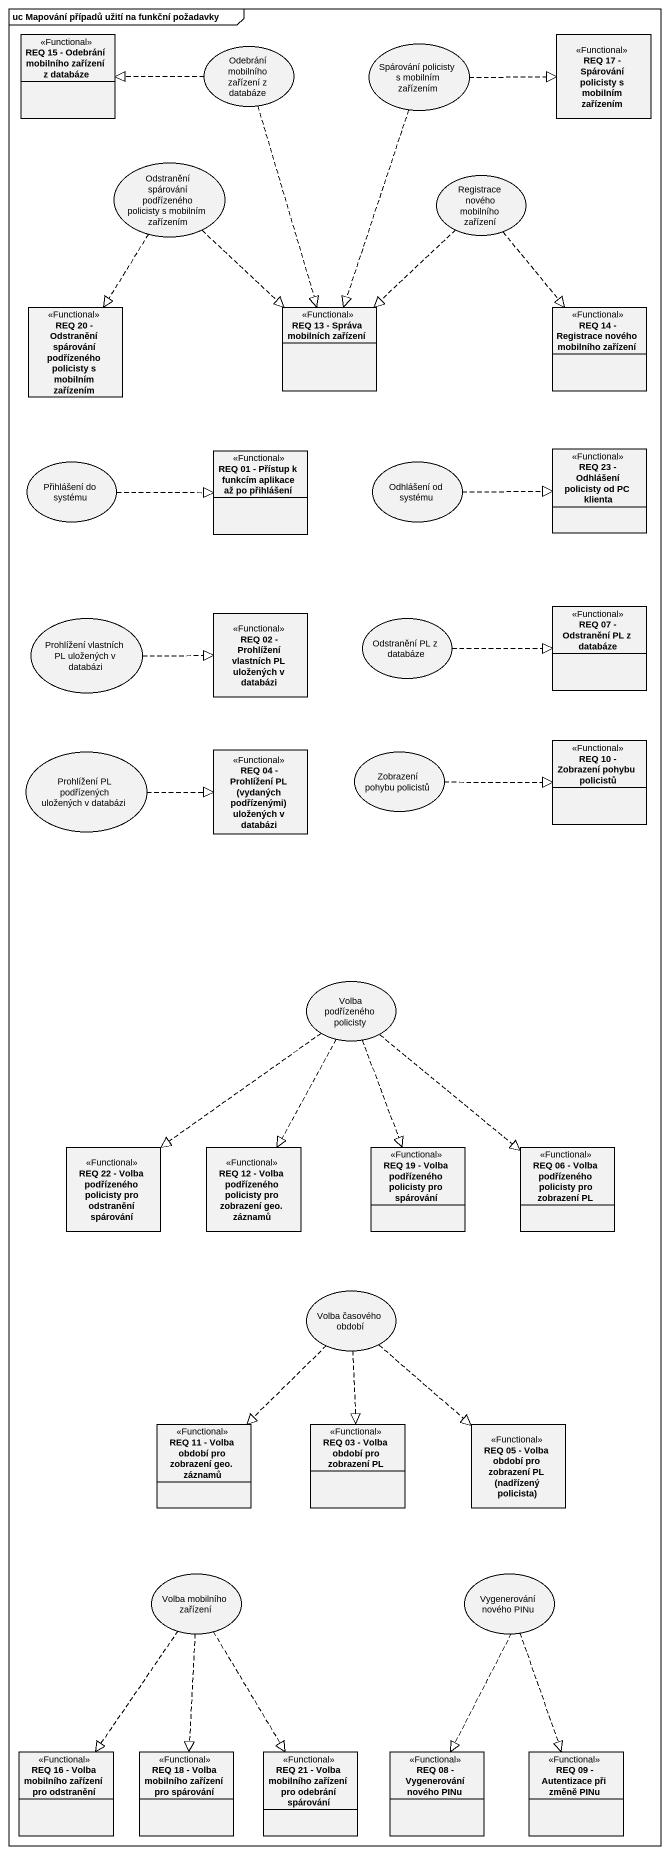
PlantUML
@startuml
mainframe uc Mapování případů užití na funkční požadavky
allowmixing
hide circle
hide empty members
class "REQ 15 - Odebrání mobilního zařízení z databáze" as REQ_15_Odebrání_mobilního <<Functional>>
usecase "Odebrání mobilního zařízení z databáze" as Odebrání_mobilního_zařízení
usecase "Spárování policisty s mobilním zařízením" as Spárování_policisty_s
class "REQ 17 - Spárování policisty s mobilním zařízením" as REQ_17_Spárování_policisty <<Functional>>
usecase "Odstranění spárování podřízeného policisty s mobilním zařízením" as Odstranění_spárování
usecase "Registrace nového mobilního zařízení" as Registrace_nového_mobilního
class "REQ 20 - Odstranění spárování podřízeného policisty s mobilním zařízením" as REQ_20_Odstranění_spárování <<Functional>>
class "REQ 13 - Správa mobilních zařízení" as REQ_13_Správa_mobilních <<Functional>>
class "REQ 14 - Registrace nového mobilního zařízení" as REQ_14_Registrace_nového <<Functional>>
usecase "Přihlášení do systému" as Přihlášení_do_systému
class "REQ 01 - Přístup k funkcím aplikace až po přihlášení" as REQ_01_Přístup_k_funkcím <<Functional>>
usecase "Odhlášení od systému" as Odhlášení_od_systému
class "REQ 23 - Odhlášení policisty od PC klienta" as REQ_23_Odhlášení_policisty <<Functional>>
usecase "Prohlížení vlastních PL uložených v databázi" as Prohlížení_vlastních_PL
class "REQ 02 - Prohlížení vlastních PL uložených v databázi" as REQ_02_Prohlížení_vlastních <<Functional>>
usecase "Odstranění PL z databáze" as Odstranění_PL_z_databáze
class "REQ 07 - Odstranění PL z databáze" as REQ_07_Odstranění_PL_z <<Functional>>
class "REQ 10 - Zobrazení pohybu policistů" as REQ_10_Zobrazení_pohybu <<Functional>>
usecase "Prohlížení PL podřízených uložených v databázi" as Prohlížení_PL_podřízených
class "REQ 04 - Prohlížení PL (vydaných podřízenými) uložených v databázi" as REQ_04_Prohlížení_PL <<Functional>>
usecase "Zobrazení pohybu policistů" as Zobrazení_pohybu_policistů
usecase "Volba podřízeného policisty" as Volba_podřízeného_policisty
class "REQ 22 - Volba podřízeného policisty pro odstranění spárování" as REQ_22_Volba_podřízeného <<Functional>>
class "REQ 12 - Volba podřízeného policisty pro zobrazení geo. záznamů" as REQ_12_Volba_podřízeného <<Functional>>
class "REQ 19 - Volba podřízeného policisty pro spárování" as REQ_19_Volba_podřízeného <<Functional>>
class "REQ 06 - Volba podřízeného policisty pro zobrazení PL" as REQ_06_Volba_podřízeného <<Functional>>
usecase "Volba časového období" as Volba_časového_období
class "REQ 11 - Volba období pro zobrazení geo. záznamů" as REQ_11_Volba_období_pro <<Functional>>
class "REQ 03 - Volba období pro zobrazení PL" as REQ_03_Volba_období_pro <<Functional>>
class "REQ 05 - Volba období pro zobrazení PL (nadřízený policista)" as REQ_05_Volba_období_pro <<Functional>>
usecase "Volba mobilního zařízení" as Volba_mobilního_zařízení
usecase "Vygenerování nového PINu" as Vygenerování_nového_PINu
class "REQ 16 - Volba mobilního zařízení pro odstranění" as REQ_16_Volba_mobilního <<Functional>>
class "REQ 18 - Volba mobilního zařízení pro spárování" as REQ_18_Volba_mobilního <<Functional>>
class "REQ 21 - Volba mobilního zařízení pro odebrání spárování" as REQ_21_Volba_mobilního <<Functional>>
class "REQ 08 - Vygenerování nového PINu" as REQ_08_Vygenerování_nového <<Functional>>
class "REQ 09 - Autentizace při změně PINu" as REQ_09_Autentizace_při <<Functional>>
Odebrání_mobilního_zařízení .left.|> REQ_15_Odebrání_mobilního
Odebrání_mobilního_zařízení ..|> REQ_13_Správa_mobilních
Spárování_policisty_s .right.|> REQ_17_Spárování_policisty
Spárování_policisty_s ..|> REQ_13_Správa_mobilních
Odstranění_spárování ..|> REQ_20_Odstranění_spárování
Odstranění_spárování ..|> REQ_13_Správa_mobilních
Registrace_nového_mobilního ..|> REQ_13_Správa_mobilních
Registrace_nového_mobilního ..|> REQ_14_Registrace_nového
Přihlášení_do_systému .right.|> REQ_01_Přístup_k_funkcím
Odhlášení_od_systému .right.|> REQ_23_Odhlášení_policisty
Prohlížení_vlastních_PL .right.|> REQ_02_Prohlížení_vlastních
Odstranění_PL_z_databáze .right.|> REQ_07_Odstranění_PL_z
Prohlížení_PL_podřízených .right.|> REQ_04_Prohlížení_PL
Zobrazení_pohybu_policistů .right.|> REQ_10_Zobrazení_pohybu
Volba_podřízeného_policisty ..|> REQ_22_Volba_podřízeného
Volba_podřízeného_policisty ..|> REQ_12_Volba_podřízeného
Volba_podřízeného_policisty ..|> REQ_19_Volba_podřízeného
Volba_podřízeného_policisty ..|> REQ_06_Volba_podřízeného
Volba_časového_období ..|> REQ_11_Volba_období_pro
Volba_časového_období ..|> REQ_03_Volba_období_pro
Volba_časového_období ..|> REQ_05_Volba_období_pro
Volba_mobilního_zařízení ..|> REQ_16_Volba_mobilního
Volba_mobilního_zařízení ..|> REQ_18_Volba_mobilního
Volba_mobilního_zařízení ..|> REQ_21_Volba_mobilního
Vygenerování_nového_PINu ..|> REQ_08_Vygenerování_nového
Vygenerování_nového_PINu ..|> REQ_09_Autentizace_při
@enduml
